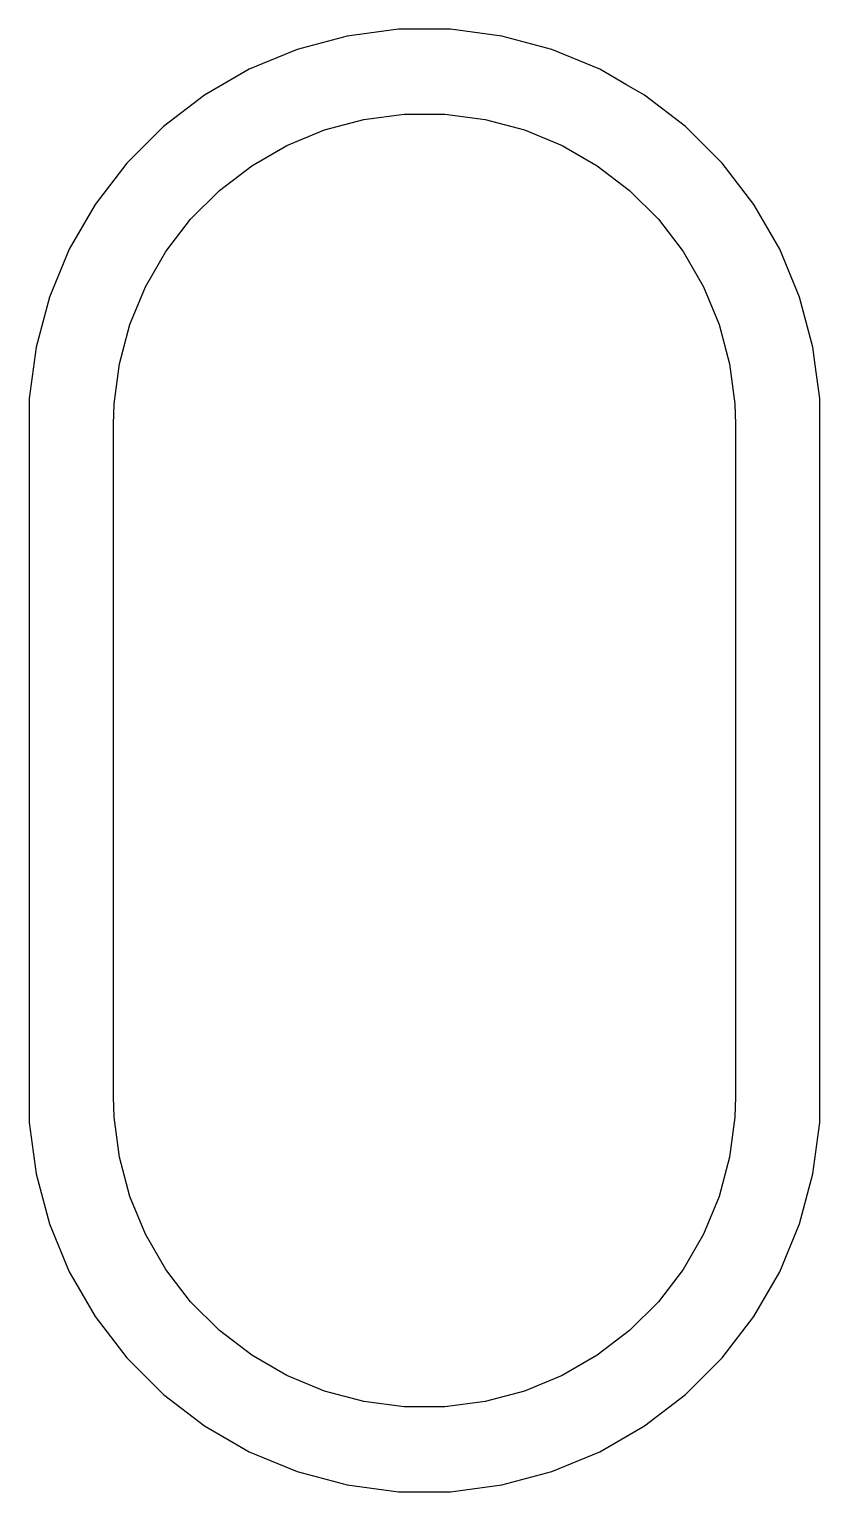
# Model space of a CAD drawing. Extents: x 280 to 530, y -238 to -79.
# Drawn here: x 338.33 to 343.03, y -218.56 to -209.86 of the extents above; entities that cross this region are included whole.
import ezdxf

# ---------------------------------------------------------------- set-up
doc = ezdxf.new("R2010")
doc.units = 0
doc.layers.add('BLACK', color=7, linetype='CONTINUOUS')

msp = doc.modelspace()

# ---------------------------------------------------------------- linework, layer by layer
at = {"layer": 'BLACK', "linetype": 'CONTINUOUS'}
for p, q in [((340.52593, -209.859501), (340.220457, -209.899717)), ((340.525934, -209.8595), (340.52593, -209.859501)), ((340.52594, -209.8595), (340.525934, -209.8595)), ((340.83406, -209.8595), (340.52594, -209.8595)), ((340.834066, -209.8595), (340.83406, -209.8595)), ((340.834069, -209.859501), (340.834066, -209.8595)), ((341.139542, -209.899717), (340.834069, -209.859501)), ((340.220457, -209.899717), (339.922837, -209.979464)), ((341.437162, -209.979464), (341.139542, -209.899717)), ((339.922837, -209.979464), (339.638173, -210.097376)), ((341.721826, -210.097376), (341.437162, -209.979464)), ((339.638162, -210.097381), (339.371325, -210.251441)), ((339.638173, -210.097376), (339.638162, -210.097381)), ((341.721837, -210.097381), (341.721826, -210.097376)), ((341.88228, -210.190014), (341.721837, -210.097381)), ((341.98867, -210.251438), (341.88228, -210.190014)), ((339.371325, -210.251441), (339.126884, -210.439007)), ((341.988673, -210.25144), (341.98867, -210.251438)), ((341.988674, -210.251441), (341.988673, -210.25144)), ((342.233115, -210.439007), (341.988674, -210.251441)), ((340.319083, -210.395547), (340.559004, -210.363961)), ((340.559004, -210.363961), (340.800996, -210.363961)), ((340.800996, -210.363961), (341.040917, -210.395547)), ((339.126877, -210.439013), (338.909013, -210.656877)), ((339.126884, -210.439007), (339.126877, -210.439013)), ((339.861766, -210.550785), (340.085337, -210.458179)), ((340.085337, -210.458179), (340.319083, -210.395547)), ((341.040917, -210.395547), (341.274663, -210.458179)), ((341.274663, -210.458179), (341.498234, -210.550785)), ((342.233122, -210.439013), (342.233115, -210.439007)), ((342.450986, -210.656877), (342.233122, -210.439013)), ((339.652195, -210.671781), (339.861766, -210.550785)), ((341.498234, -210.550785), (341.707805, -210.671781)), ((338.909007, -210.656884), (338.721441, -210.901325)), ((338.909013, -210.656877), (338.909007, -210.656884)), ((339.46021, -210.819096), (339.652195, -210.671781)), ((341.707805, -210.671781), (341.89979, -210.819096)), ((342.450992, -210.656884), (342.450986, -210.656877)), ((342.561188, -210.800494), (342.450992, -210.656884)), ((339.289096, -210.99021), (339.46021, -210.819096)), ((341.89979, -210.819096), (342.070904, -210.99021)), ((342.638562, -210.90133), (342.561188, -210.800494)), ((338.721441, -210.901325), (338.567381, -211.168162)), ((342.734882, -211.068162), (342.638562, -210.90133)), ((339.141781, -211.182195), (339.289096, -210.99021)), ((342.070904, -210.99021), (342.218219, -211.182195)), ((342.792618, -211.168162), (342.734882, -211.068162)), ((338.567376, -211.168173), (338.449464, -211.452837)), ((338.567381, -211.168162), (338.567376, -211.168173)), ((342.79262, -211.168167), (342.792618, -211.168162)), ((342.792622, -211.16817), (342.79262, -211.168167)), ((342.910535, -211.452836), (342.792622, -211.16817)), ((339.020785, -211.391766), (339.141781, -211.182195)), ((342.218219, -211.182195), (342.339215, -211.391766)), ((338.928179, -211.615337), (339.020785, -211.391766)), ((342.339215, -211.391766), (342.431821, -211.615337)), ((338.449464, -211.452837), (338.369717, -211.750457)), ((342.990282, -211.750456), (342.910535, -211.452836)), ((338.865547, -211.849083), (338.928179, -211.615337)), ((342.431821, -211.615337), (342.494453, -211.849083)), ((338.369717, -211.750457), (338.329501, -212.05593)), ((343.00417, -211.855946), (342.990282, -211.750456)), ((338.833961, -212.089004), (338.865547, -211.849083)), ((342.494453, -211.849083), (342.526039, -212.089004)), ((343.0305, -212.05594), (343.00417, -211.855946)), ((338.329501, -212.05593), (338.3295, -212.055946)), ((338.3295, -212.055946), (338.3295, -216.364053)), ((338.83, -212.21), (338.833961, -212.089004)), ((342.526039, -212.089004), (342.53, -212.21)), ((343.0305, -216.36406), (343.0305, -212.05594)), ((338.83, -216.21), (338.83, -212.21)), ((342.53, -212.21), (342.53, -216.21)), ((338.833961, -216.330996), (338.83, -216.21)), ((342.53, -216.21), (342.526039, -216.330996)), ((338.3295, -216.364053), (338.329501, -216.364069)), ((338.329501, -216.364069), (338.369717, -216.669542)), ((338.865547, -216.570917), (338.833961, -216.330996)), ((342.526039, -216.330996), (342.494453, -216.570917)), ((342.990282, -216.669544), (343.0305, -216.36406)), ((338.928179, -216.804663), (338.865547, -216.570917)), ((342.494453, -216.570917), (342.431821, -216.804663)), ((338.369717, -216.669542), (338.449464, -216.967162)), ((342.910535, -216.967164), (342.990282, -216.669544)), ((339.020785, -217.028234), (338.928179, -216.804663)), ((342.431821, -216.804663), (342.339215, -217.028234)), ((338.449464, -216.967162), (338.567376, -217.251826)), ((342.792622, -217.25183), (342.910535, -216.967164)), ((339.141781, -217.237805), (339.020785, -217.028234)), ((342.339215, -217.028234), (342.218219, -217.237805)), ((338.567376, -217.251826), (338.567381, -217.251837)), ((338.567381, -217.251837), (338.60597, -217.318674)), ((339.289096, -217.42979), (339.141781, -217.237805)), ((342.218219, -217.237805), (342.070904, -217.42979)), ((342.638562, -217.51867), (342.792622, -217.25183)), ((338.60597, -217.318674), (338.721438, -217.51867)), ((339.46021, -217.600904), (339.289096, -217.42979)), ((342.070904, -217.42979), (341.89979, -217.600904)), ((338.721438, -217.51867), (338.72144, -217.518673)), ((338.72144, -217.518673), (338.721441, -217.518674)), ((338.721441, -217.518674), (338.909007, -217.763115)), ((342.450991, -217.763117), (342.638562, -217.51867)), ((339.652195, -217.748219), (339.46021, -217.600904)), ((341.89979, -217.600904), (341.707805, -217.748219)), ((338.909007, -217.763115), (338.909013, -217.763122)), ((338.909013, -217.763122), (339.126877, -217.980986)), ((339.861766, -217.869215), (339.652195, -217.748219)), ((341.707805, -217.748219), (341.498234, -217.869215)), ((342.233117, -217.980991), (342.450991, -217.763117)), ((340.085337, -217.961821), (339.861766, -217.869215)), ((341.498234, -217.869215), (341.274663, -217.961821)), ((339.126877, -217.980986), (339.126883, -217.980991)), ((339.126883, -217.980991), (339.37133, -218.168562)), ((340.319083, -218.024453), (340.085337, -217.961821)), ((340.559004, -218.056039), (340.319083, -218.024453)), ((341.040917, -218.024453), (340.800996, -218.056039)), ((341.274663, -217.961821), (341.040917, -218.024453)), ((341.98867, -218.168562), (342.233117, -217.980991)), ((340.800996, -218.056039), (340.559004, -218.056039)), ((339.37133, -218.168562), (339.54283, -218.267578)), ((341.72183, -218.322622), (341.98867, -218.168562)), ((339.54283, -218.267578), (339.638162, -218.322618)), ((339.638162, -218.322618), (339.638167, -218.32262)), ((339.638167, -218.32262), (339.63817, -218.322622)), ((339.63817, -218.322622), (339.922836, -218.440535)), ((341.437164, -218.440535), (341.72183, -218.322622)), ((339.922836, -218.440535), (340.220456, -218.520282)), ((341.139544, -218.520282), (341.437164, -218.440535)), ((340.220456, -218.520282), (340.52594, -218.5605)), ((340.52594, -218.5605), (340.525947, -218.5605)), ((340.525947, -218.5605), (340.834053, -218.5605)), ((340.834053, -218.5605), (340.83406, -218.5605)), ((340.83406, -218.5605), (341.139544, -218.520282))]:
    msp.add_line(p, q, dxfattribs=at)

doc.saveas('drawing.dxf')
